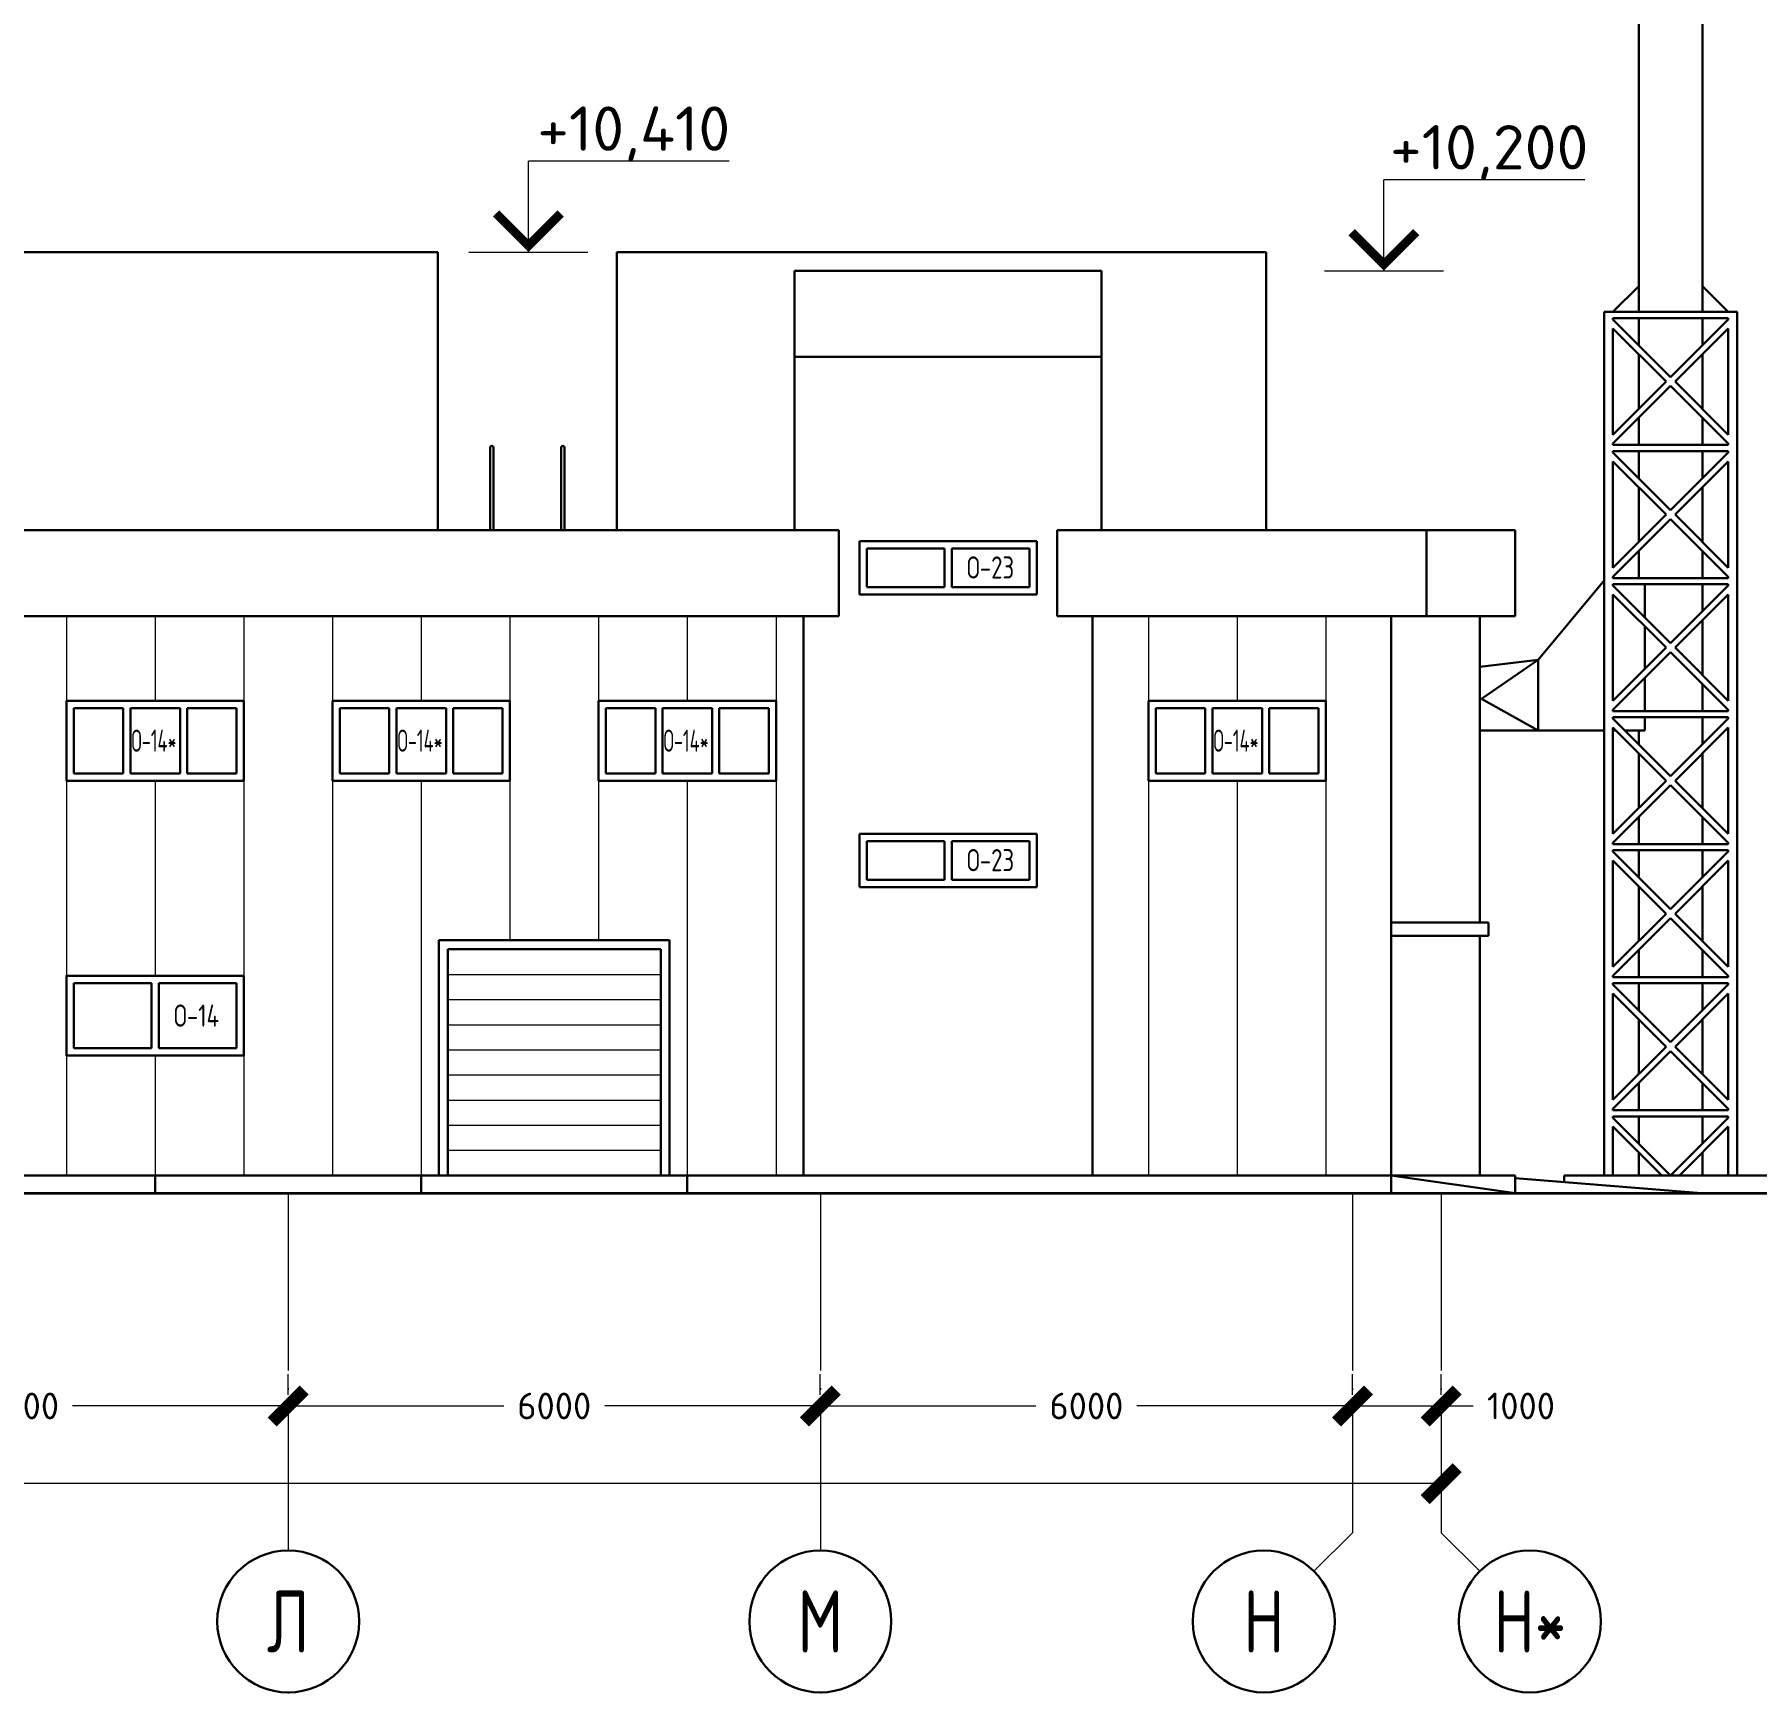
# Model space of a CAD drawing. Extents: x -965262 to 1142518, y -357520 to 71675.
# Drawn here: x -107264 to -97555, y -214836 to -205482 of the extents above; entities that cross this region are included whole.
import ezdxf

# ---------------------------------------------------------------- set-up
doc = ezdxf.new("R2010")
doc.units = 0
doc.header["$LTSCALE"] = 10
doc.linetypes.add('DOTE', pattern=[2.42, 2, -0.2, 0.02, -0.2])
doc.layers.get('0').update_dxf_attribs({"linetype": 'CONTINUOUS', "lineweight": 30})
doc.layers.get('Defpoints').update_dxf_attribs({"linetype": 'CONTINUOUS'})
doc.layers.add('DOTE', color=7, linetype='DOTE', lineweight=9)
doc.styles.add('GOST 2.304', font='isocpeur.ttf', dxfattribs={"width": 0.75, "height": 250})
doc.styles.get("Standard").update_dxf_attribs({"font": 'isocpeur.ttf', "height": 300})
doc.dimstyles.new('Standard_2', dxfattribs={"dimscale": 200, "dimtxt": 600, "dimasz": 1.8, "dimexe": 1.8, "dimexo": 0.625, "dimgap": 0.9, "dimtad": 0, "dimdec": 0, "dimzin": 0, "dimdsep": 46, "dimtxsty": 'Standard', "dimblk": 'ARCHTICK', "dimcen": 0.9, "dimclrd": 256, "dimclre": 256, "dimclrt": 256, "dimadec": 0, "dimazin": 0, "dimtfac": 1, "dimtdec": 0, "dimtofl": 0, "dimtmove": 0, "dimatfit": 3, "dimfxl": 1, "dimtolj": 1, "dimtzin": 0, "dimlwd": 15, "dimlwe": 15, "dimarcsym": 0})

# ---------------------------------------------------------------- blocks, each defined once
blk = doc.blocks.new('_ArchTick')
at = {"color": 0, "linetype": 'ByBlock', "lineweight": 0, "const_width": 0.4}
blk.add_lwpolyline([(-0.5, -0.5), (0.5, 0.5)], dxfattribs=at)
blk = doc.blocks.new('*D2604')
at = {"lineweight": 15, "transparency": 16777216}
for p, q in [((-138242, 27649), (-138242, 27884)), ((-132242, 27649), (-132242, 27884)), ((-138242, 27524), (-135812, 27524)), ((-132242, 27524), (-134672, 27524))]:
    blk.add_line(p, q, dxfattribs=at)
at = {"layer": 'Defpoints', "color": 0, "lineweight": 50, "transparency": 16777216}
for p in [(-138242, 27524, 1451), (-132242, 27524), (-132242, 27524)]:
    blk.add_point(p, dxfattribs=at)
at = {"lineweight": 15, "transparency": 16777216, "xscale": 360, "yscale": 360, "zscale": 360, "rotation": 180}
blk.add_blockref('_ArchTick', (-138242, 27524), dxfattribs=at)
at = {"lineweight": 15, "transparency": 16777216, "xscale": 360, "yscale": 360, "zscale": 360}
blk.add_blockref('_ArchTick', (-132242, 27524), dxfattribs=at)
at = {"lineweight": 15, "transparency": 16777216, "insert": (-135242, 27524), "char_height": 300, "attachment_point": 5}
blk.add_mtext('\\A1;6000', dxfattribs=at)
blk = doc.blocks.new('*D2605')
at = {"lineweight": 15, "transparency": 16777216}
for p, q in [((-132242, 27649), (-132242, 27884)), ((-126242, 27649), (-126242, 27884)), ((-132242, 27524), (-129812, 27524)), ((-126242, 27524), (-128672, 27524))]:
    blk.add_line(p, q, dxfattribs=at)
at = {"layer": 'Defpoints', "color": 0, "lineweight": 50, "transparency": 16777216}
for p in [(-132242, 27524, 1451), (-126242, 27524), (-126242, 27524)]:
    blk.add_point(p, dxfattribs=at)
at = {"lineweight": 15, "transparency": 16777216, "xscale": 360, "yscale": 360, "zscale": 360, "rotation": 180}
blk.add_blockref('_ArchTick', (-132242, 27524), dxfattribs=at)
at = {"lineweight": 15, "transparency": 16777216, "xscale": 360, "yscale": 360, "zscale": 360}
blk.add_blockref('_ArchTick', (-126242, 27524), dxfattribs=at)
at = {"lineweight": 15, "transparency": 16777216, "insert": (-129242, 27524), "char_height": 300, "attachment_point": 5}
blk.add_mtext('\\A1;6000', dxfattribs=at)
blk = doc.blocks.new('*D2606')
at = {"lineweight": 15, "transparency": 16777216}
for p, q in [((-126242, 27649), (-126242, 27884)), ((-120242, 27649), (-120242, 27884)), ((-126242, 27524), (-123812, 27524)), ((-120242, 27524), (-122672, 27524))]:
    blk.add_line(p, q, dxfattribs=at)
at = {"layer": 'Defpoints', "color": 0, "lineweight": 50, "transparency": 16777216}
for p in [(-126242, 27524, 1451), (-120242, 27524), (-120242, 27524)]:
    blk.add_point(p, dxfattribs=at)
at = {"lineweight": 15, "transparency": 16777216, "xscale": 360, "yscale": 360, "zscale": 360, "rotation": 180}
blk.add_blockref('_ArchTick', (-126242, 27524), dxfattribs=at)
at = {"lineweight": 15, "transparency": 16777216, "xscale": 360, "yscale": 360, "zscale": 360}
blk.add_blockref('_ArchTick', (-120242, 27524), dxfattribs=at)
at = {"lineweight": 15, "transparency": 16777216, "insert": (-123242, 27524), "char_height": 300, "attachment_point": 5}
blk.add_mtext('\\A1;6000', dxfattribs=at)
blk = doc.blocks.new('*D2607')
at = {"lineweight": 15, "transparency": 16777216}
for p, q in [((-120242, 27649), (-120242, 27884)), ((-119242, 27649), (-119242, 27884)), ((-120242, 27524), (-119242, 27524)), ((-119242, 27524), (-118882, 27524))]:
    blk.add_line(p, q, dxfattribs=at)
at = {"layer": 'Defpoints', "color": 0, "lineweight": 50, "transparency": 16777216}
for p in [(-120242, 27524, 1451), (-119242, 27524), (-119242, 27524)]:
    blk.add_point(p, dxfattribs=at)
at = {"lineweight": 15, "transparency": 16777216, "xscale": 360, "yscale": 360, "zscale": 360, "rotation": 180}
blk.add_blockref('_ArchTick', (-120242, 27524), dxfattribs=at)
at = {"lineweight": 15, "transparency": 16777216, "xscale": 360, "yscale": 360, "zscale": 360}
blk.add_blockref('_ArchTick', (-119242, 27524), dxfattribs=at)
at = {"lineweight": 15, "transparency": 16777216, "insert": (-118342, 27524), "char_height": 300, "attachment_point": 5}
blk.add_mtext('\\A1;1000', dxfattribs=at)
blk = doc.blocks.new('*D2608')
at = {"lineweight": 15, "transparency": 16777216}
for p, q in [((-156242, 27511), (-156242, 26289)), ((-156242, 26649), (-138417, 26649)), ((-119242, 26649), (-137067, 26649)), ((-119242, 26524), (-119242, 26289))]:
    blk.add_line(p, q, dxfattribs=at)
at = {"layer": 'Defpoints', "color": 0, "lineweight": 50, "transparency": 16777216}
for p in [(-156242, 27636), (-119242, 26649), (-119242, 26649)]:
    blk.add_point(p, dxfattribs=at)
at = {"lineweight": 15, "transparency": 16777216, "xscale": 360, "yscale": 360, "zscale": 360, "rotation": 180}
blk.add_blockref('_ArchTick', (-156242, 26649), dxfattribs=at)
at = {"lineweight": 15, "transparency": 16777216, "xscale": 360, "yscale": 360, "zscale": 360}
blk.add_blockref('_ArchTick', (-119242, 26649), dxfattribs=at)
at = {"lineweight": 15, "transparency": 16777216, "insert": (-137742, 26649), "char_height": 300, "attachment_point": 5}
blk.add_mtext('\\A1;37000', dxfattribs=at)
blk = doc.blocks.new('Фасад А-Н')
at = {"color": 0, "ltscale": 2}
for p, q in [((-117015.1, 51124.6, -3250.5), (-117015.1, 39859.7, -3250.5)), ((-116295.1, 51124.6, -3250.5), (-116295.1, 39859.7, -3250.5)), ((-117015.1, 39789.7, -3250.5), (-117015.1, 39484.7, -3250.5)), ((-116295.1, 39789.7, -3250.5), (-116295.1, 39484.7, -3250.5)), ((-117015.1, 39384.7, -3250.5), (-117015.1, 38764.7, -3250.5)), ((-116295.1, 39384.7, -3250.5), (-116295.1, 38764.7, -3250.5)), ((-117015.1, 38664.7, -3250.5), (-117015.1, 38359.7, -3250.5)), ((-116295.1, 38664.7, -3250.5), (-116295.1, 38359.7, -3250.5)), ((-117015.1, 38289.7, -3250.5), (-117015.1, 37984.7, -3250.5)), ((-116295.1, 38289.7, -3250.5), (-116295.1, 37984.7, -3250.5)), ((-117015.1, 37884.7, -3250.5), (-117015.1, 37264.7, -3250.5)), ((-116295.1, 37884.7, -3250.5), (-116295.1, 37264.7, -3250.5)), ((-117015.1, 37164.7, -3250.5), (-117015.1, 36859.7, -3250.5)), ((-116295.1, 37164.7, -3250.5), (-116295.1, 36859.7, -3250.5)), ((-116295.1, 36789.7, -3250.5), (-116295.1, 36484.6, -3250.5)), ((-116295.1, 36384.6, -3250.5), (-116295.1, 35764.6, -3250.5)), ((-116295.1, 35664.6, -3250.5), (-116295.1, 35359.6, -3250.5)), ((-116295.1, 35289.6, -3250.5), (-116295.1, 34984.6, -3250.5)), ((-117015.1, 35137.1, -3250.5), (-117015.1, 34984.6, -3250.5)), ((-117015.1, 34884.7, -3250.5), (-117015.1, 34264.6, -3250.5)), ((-116295.1, 34884.6, -3250.5), (-116295.1, 34264.6, -3250.5)), ((-117015.1, 34164.6, -3250.5), (-117015.1, 33859.6, -3250.5)), ((-116295.1, 34164.6, -3250.5), (-116295.1, 33859.6, -3250.5)), ((-117015.1, 33789.6, -3250.5), (-117015.1, 33484.7, -3250.5)), ((-116295.1, 33789.6, -3250.5), (-116295.1, 33484.6, -3250.5)), ((-117015.1, 33384.7, -3250.5), (-117015.1, 32764.6, -3250.5)), ((-116295.1, 33384.6, -3250.5), (-116295.1, 32764.6, -3250.5)), ((-117015.1, 32664.6, -3250.5), (-117015.1, 32359.7, -3250.5)), ((-116295.1, 32664.6, -3250.5), (-116295.1, 32359.6, -3250.5)), ((-117015.1, 32289.7, -3250.5), (-117015.1, 31984.6, -3250.5)), ((-116295.1, 32289.6, -3250.5), (-116295.1, 31984.6, -3250.5)), ((-117015.1, 31884.6, -3250.5), (-117015.1, 31264.6, -3250.5)), ((-116295.1, 31884.6, -3250.5), (-116295.1, 31264.6, -3250.5)), ((-117015.1, 31164.6, -3250.5), (-117015.1, 30859.7, -3250.5)), ((-116295.1, 31164.6, -3250.5), (-116295.1, 30859.6, -3250.5)), ((-117015.1, 30789.7, -3250.5), (-117015.1, 30484.6, -3250.5)), ((-116295.1, 30789.6, -3250.5), (-116295.1, 30484.6, -3250.5)), ((-117015.1, 30384.6, -3250.5), (-117015.1, 30124.6, -3250.5)), ((-116295.1, 30384.6, -3250.5), (-116295.1, 30124.6, -3250.5))]:
    blk.add_line(p, q, dxfattribs=at)
at = {"color": 1, "lineweight": 15}
for p, q in [((-129532.9, 40534.6, -3250.5), (-129532.9, 41560.8, -3250.5)), ((-119887.4, 40324.6, -2887.7), (-119887.4, 41350.8, -2887.7)), ((-130203.9, 40534.6, -3976.2), (-128861.9, 40534.6, -2524.9)), ((-120558.4, 40324.6, -3613.4), (-119216.4, 40324.6, -2162.1))]:
    blk.add_line(p, q, dxfattribs=at)
at = {"color": 1, "lineweight": 15, "ltscale": 0.3}
for p, q in [((-127268.1, 41560.8, -3250.5), (-129532.9, 41560.8, -3250.5)), ((-117622.6, 41350.8, -2887.7), (-119887.4, 41350.8, -2887.7))]:
    blk.add_line(p, q, dxfattribs=at)
for p, q in [((-137877.5, 40534.6, -3250.5), (-130555.8, 40534.6, -3250.5)), ((-128535.7, 40534.6, -3250.5), (-121215.1, 40534.6, -3250.5)), ((-143806.6, 37399.6, -3250.5), (-126031.6, 37399.6, -3250.5)), ((-123571.6, 37399.6, -3250.5), (-118406.7, 37399.6, -3250.5)), ((-119406.7, 37399.6, -3250.5), (-119406.7, 36429.6, -3250.5)), ((-118406.7, 37399.6, -3250.5), (-118406.7, 36429.6, -3250.5)), ((-125801.6, 37274.6, -3250.5), (-125801.6, 36674.6, -3250.5)), ((-125801.6, 37274.6, -3250.5), (-123801.6, 37274.6, -3250.5)), ((-125719.1, 37192.1, -3250.5), (-124843.1, 37192.1, -3250.5)), ((-125719.1, 36757.1, -3250.5), (-125719.1, 37192.1, -3250.5)), ((-124843.1, 36757.1, -3250.5), (-124843.1, 37192.1, -3250.5)), ((-124760.1, 37192.1, -3250.5), (-123884.1, 37192.1, -3250.5)), ((-124760.1, 36757.1, -3250.5), (-124760.1, 37192.1, -3250.5)), ((-124760.1, 36757.1, -3250.5), (-124760.1, 37192.1, -3250.5)), ((-123884.1, 36757.1, -3250.5), (-123884.1, 37192.1, -3250.5)), ((-123801.6, 37274.6, -3250.5), (-123801.6, 36674.6, -3250.5)), ((-123801.6, 37274.6, -3250.5), (-123801.6, 36674.6, -3250.5)), ((-123801.6, 37274.6, -3250.5), (-123801.6, 36674.6, -3250.5)), ((-123801.6, 37274.6, -3250.5), (-123801.6, 36674.6, -3250.5)), ((-125719.1, 36757.1, -3250.5), (-124843.1, 36757.1, -3250.5)), ((-124760.1, 36757.1, -3250.5), (-123884.1, 36757.1, -3250.5)), ((-125801.6, 36674.6, -3250.5), (-123801.6, 36674.6, -3250.5)), ((-143806.6, 36429.6, -3250.5), (-126031.6, 36429.6, -3250.5)), ((-123571.6, 36429.6, -3250.5), (-118406.7, 36429.6, -3250.5)), ((-119806.7, 36429.6, -3250.5), (-119806.7, 29924.6, -3250.5)), ((-118806.7, 36429.6, -3250.5), (-118806.7, 32974.6, -3250.5)), ((-134101.6, 35392.1, -3250.5), (-134659.1, 35392.1, -3250.5)), ((-134659.1, 34657.1, -3250.5), (-134659.1, 35392.1, -3250.5)), ((-134101.6, 35392.1, -3250.5), (-134101.6, 34657.1, -3250.5)), ((-134101.6, 35392.1, -3250.5), (-134101.6, 34657.1, -3250.5)), ((-134101.6, 35392.1, -3250.5), (-134101.6, 34657.1, -3250.5)), ((-134101.6, 35392.1, -3250.5), (-134101.6, 34657.1, -3250.5)), ((-134101.6, 35392.1, -3250.5), (-134101.6, 34657.1, -3250.5)), ((-133461.6, 35392.1, -3250.5), (-134021.6, 35392.1, -3250.5)), ((-134021.6, 35392.1, -3250.5), (-134021.6, 34657.1, -3250.5)), ((-134021.6, 35392.1, -3250.5), (-134021.6, 34657.1, -3250.5)), ((-134021.6, 35392.1, -3250.5), (-134021.6, 34657.1, -3250.5)), ((-134021.6, 35392.1, -3250.5), (-134021.6, 34657.1, -3250.5)), ((-134021.6, 35392.1, -3250.5), (-134021.6, 34657.1, -3250.5)), ((-133461.6, 35392.1, -3250.5), (-133461.6, 34657.1, -3250.5)), ((-133461.6, 35392.1, -3250.5), (-133461.6, 34657.1, -3250.5)), ((-133461.6, 35392.1, -3250.5), (-133461.6, 34657.1, -3250.5)), ((-133461.6, 35392.1, -3250.5), (-133461.6, 34657.1, -3250.5)), ((-133461.6, 35392.1, -3250.5), (-133461.6, 34657.1, -3250.5)), ((-132824.1, 35392.1, -3250.5), (-133381.6, 35392.1, -3250.5)), ((-133381.6, 35392.1, -3250.5), (-133381.6, 34657.1, -3250.5)), ((-133381.6, 35392.1, -3250.5), (-133381.6, 34657.1, -3250.5)), ((-133381.6, 35392.1, -3250.5), (-133381.6, 34657.1, -3250.5)), ((-133381.6, 35392.1, -3250.5), (-133381.6, 34657.1, -3250.5)), ((-133381.6, 35392.1, -3250.5), (-133381.6, 34657.1, -3250.5)), ((-132824.1, 34657.1, -3250.5), (-132824.1, 35392.1, -3250.5)), ((-131101.6, 35392.1, -3250.5), (-131659.1, 35392.1, -3250.5)), ((-131659.1, 34657.1, -3250.5), (-131659.1, 35392.1, -3250.5)), ((-131101.6, 35392.1, -3250.5), (-131101.6, 34657.1, -3250.5)), ((-131101.6, 35392.1, -3250.5), (-131101.6, 34657.1, -3250.5)), ((-131101.6, 35392.1, -3250.5), (-131101.6, 34657.1, -3250.5)), ((-131101.6, 35392.1, -3250.5), (-131101.6, 34657.1, -3250.5)), ((-131101.6, 35392.1, -3250.5), (-131101.6, 34657.1, -3250.5)), ((-130461.6, 35392.1, -3250.5), (-131021.6, 35392.1, -3250.5)), ((-131021.6, 35392.1, -3250.5), (-131021.6, 34657.1, -3250.5)), ((-131021.6, 35392.1, -3250.5), (-131021.6, 34657.1, -3250.5)), ((-131021.6, 35392.1, -3250.5), (-131021.6, 34657.1, -3250.5)), ((-131021.6, 35392.1, -3250.5), (-131021.6, 34657.1, -3250.5)), ((-131021.6, 35392.1, -3250.5), (-131021.6, 34657.1, -3250.5)), ((-130461.6, 35392.1, -3250.5), (-130461.6, 34657.1, -3250.5)), ((-130461.6, 35392.1, -3250.5), (-130461.6, 34657.1, -3250.5)), ((-130461.6, 35392.1, -3250.5), (-130461.6, 34657.1, -3250.5)), ((-130461.6, 35392.1, -3250.5), (-130461.6, 34657.1, -3250.5)), ((-130461.6, 35392.1, -3250.5), (-130461.6, 34657.1, -3250.5)), ((-129824.1, 35392.1, -3250.5), (-130381.6, 35392.1, -3250.5)), ((-130381.6, 35392.1, -3250.5), (-130381.6, 34657.1, -3250.5)), ((-130381.6, 35392.1, -3250.5), (-130381.6, 34657.1, -3250.5)), ((-130381.6, 35392.1, -3250.5), (-130381.6, 34657.1, -3250.5)), ((-130381.6, 35392.1, -3250.5), (-130381.6, 34657.1, -3250.5)), ((-130381.6, 35392.1, -3250.5), (-130381.6, 34657.1, -3250.5)), ((-129824.1, 34657.1, -3250.5), (-129824.1, 35392.1, -3250.5)), ((-128101.6, 35392.1, -3250.5), (-128659.1, 35392.1, -3250.5)), ((-128659.1, 34657.1, -3250.5), (-128659.1, 35392.1, -3250.5)), ((-128101.6, 35392.1, -3250.5), (-128101.6, 34657.1, -3250.5)), ((-128101.6, 35392.1, -3250.5), (-128101.6, 34657.1, -3250.5)), ((-128101.6, 35392.1, -3250.5), (-128101.6, 34657.1, -3250.5)), ((-128101.6, 35392.1, -3250.5), (-128101.6, 34657.1, -3250.5)), ((-128101.6, 35392.1, -3250.5), (-128101.6, 34657.1, -3250.5)), ((-127461.6, 35392.1, -3250.5), (-128021.6, 35392.1, -3250.5)), ((-128021.6, 35392.1, -3250.5), (-128021.6, 34657.1, -3250.5)), ((-128021.6, 35392.1, -3250.5), (-128021.6, 34657.1, -3250.5)), ((-128021.6, 35392.1, -3250.5), (-128021.6, 34657.1, -3250.5)), ((-128021.6, 35392.1, -3250.5), (-128021.6, 34657.1, -3250.5)), ((-128021.6, 35392.1, -3250.5), (-128021.6, 34657.1, -3250.5)), ((-127461.6, 35392.1, -3250.5), (-127461.6, 34657.1, -3250.5)), ((-127461.6, 35392.1, -3250.5), (-127461.6, 34657.1, -3250.5)), ((-127461.6, 35392.1, -3250.5), (-127461.6, 34657.1, -3250.5)), ((-127461.6, 35392.1, -3250.5), (-127461.6, 34657.1, -3250.5)), ((-127461.6, 35392.1, -3250.5), (-127461.6, 34657.1, -3250.5)), ((-126824.1, 35392.1, -3250.5), (-127381.6, 35392.1, -3250.5)), ((-127381.6, 35392.1, -3250.5), (-127381.6, 34657.1, -3250.5)), ((-127381.6, 35392.1, -3250.5), (-127381.6, 34657.1, -3250.5)), ((-127381.6, 35392.1, -3250.5), (-127381.6, 34657.1, -3250.5)), ((-127381.6, 35392.1, -3250.5), (-127381.6, 34657.1, -3250.5)), ((-127381.6, 35392.1, -3250.5), (-127381.6, 34657.1, -3250.5)), ((-126824.1, 34657.1, -3250.5), (-126824.1, 35392.1, -3250.5)), ((-121901.6, 35392.1, -3250.5), (-122459.1, 35392.1, -3250.5)), ((-122459.1, 34657.1, -3250.5), (-122459.1, 35392.1, -3250.5)), ((-121901.6, 35392.1, -3250.5), (-121901.6, 34657.1, -3250.5)), ((-121901.6, 35392.1, -3250.5), (-121901.6, 34657.1, -3250.5)), ((-121901.6, 35392.1, -3250.5), (-121901.6, 34657.1, -3250.5)), ((-121901.6, 35392.1, -3250.5), (-121901.6, 34657.1, -3250.5)), ((-121901.6, 35392.1, -3250.5), (-121901.6, 34657.1, -3250.5)), ((-121261.6, 35392.1, -3250.5), (-121821.6, 35392.1, -3250.5)), ((-121821.6, 35392.1, -3250.5), (-121821.6, 34657.1, -3250.5)), ((-121821.6, 35392.1, -3250.5), (-121821.6, 34657.1, -3250.5)), ((-121821.6, 35392.1, -3250.5), (-121821.6, 34657.1, -3250.5)), ((-121821.6, 35392.1, -3250.5), (-121821.6, 34657.1, -3250.5)), ((-121821.6, 35392.1, -3250.5), (-121821.6, 34657.1, -3250.5)), ((-121261.6, 35392.1, -3250.5), (-121261.6, 34657.1, -3250.5)), ((-121261.6, 35392.1, -3250.5), (-121261.6, 34657.1, -3250.5)), ((-121261.6, 35392.1, -3250.5), (-121261.6, 34657.1, -3250.5)), ((-121261.6, 35392.1, -3250.5), (-121261.6, 34657.1, -3250.5)), ((-121261.6, 35392.1, -3250.5), (-121261.6, 34657.1, -3250.5)), ((-120624.1, 35392.1, -3250.5), (-121181.6, 35392.1, -3250.5)), ((-121181.6, 35392.1, -3250.5), (-121181.6, 34657.1, -3250.5)), ((-121181.6, 35392.1, -3250.5), (-121181.6, 34657.1, -3250.5)), ((-121181.6, 35392.1, -3250.5), (-121181.6, 34657.1, -3250.5)), ((-121181.6, 35392.1, -3250.5), (-121181.6, 34657.1, -3250.5)), ((-121181.6, 35392.1, -3250.5), (-121181.6, 34657.1, -3250.5)), ((-120624.1, 34657.1, -3250.5), (-120624.1, 35392.1, -3250.5)), ((-134101.6, 34657.1, -3250.5), (-134659.1, 34657.1, -3250.5)), ((-133461.6, 34657.1, -3250.5), (-134021.6, 34657.1, -3250.5)), ((-132824.1, 34657.1, -3250.5), (-133381.6, 34657.1, -3250.5)), ((-131101.6, 34657.1, -3250.5), (-131659.1, 34657.1, -3250.5)), ((-130461.6, 34657.1, -3250.5), (-131021.6, 34657.1, -3250.5)), ((-129824.1, 34657.1, -3250.5), (-130381.6, 34657.1, -3250.5)), ((-128101.6, 34657.1, -3250.5), (-128659.1, 34657.1, -3250.5)), ((-127461.6, 34657.1, -3250.5), (-128021.6, 34657.1, -3250.5)), ((-126824.1, 34657.1, -3250.5), (-127381.6, 34657.1, -3250.5)), ((-121901.6, 34657.1, -3250.5), (-122459.1, 34657.1, -3250.5)), ((-121261.6, 34657.1, -3250.5), (-121821.6, 34657.1, -3250.5)), ((-120624.1, 34657.1, -3250.5), (-121181.6, 34657.1, -3250.5)), ((-125801.6, 33974.6, -3250.5), (-125801.6, 33374.6, -3250.5)), ((-125801.6, 33974.6, -3250.5), (-123801.6, 33974.6, -3250.5)), ((-125719.1, 33892.1, -3250.5), (-124843.1, 33892.1, -3250.5)), ((-125719.1, 33457.1, -3250.5), (-125719.1, 33892.1, -3250.5)), ((-124843.1, 33457.1, -3250.5), (-124843.1, 33892.1, -3250.5)), ((-124760.1, 33892.1, -3250.5), (-123884.1, 33892.1, -3250.5)), ((-124760.1, 33457.1, -3250.5), (-124760.1, 33892.1, -3250.5)), ((-124760.1, 33457.1, -3250.5), (-124760.1, 33892.1, -3250.5)), ((-123884.1, 33457.1, -3250.5), (-123884.1, 33892.1, -3250.5)), ((-123801.6, 33974.6, -3250.5), (-123801.6, 33374.6, -3250.5)), ((-123801.6, 33974.6, -3250.5), (-123801.6, 33374.6, -3250.5)), ((-123801.6, 33974.6, -3250.5), (-123801.6, 33374.6, -3250.5)), ((-123801.6, 33974.6, -3250.5), (-123801.6, 33374.6, -3250.5)), ((-125719.1, 33457.1, -3250.5), (-124843.1, 33457.1, -3250.5)), ((-124760.1, 33457.1, -3250.5), (-123884.1, 33457.1, -3250.5)), ((-125801.6, 33374.6, -3250.5), (-123801.6, 33374.6, -3250.5)), ((-118706.7, 32974.6, -3250.5), (-119806.7, 32974.6, -3250.5)), ((-119806.7, 32824.6, -3250.5), (-118706.7, 32824.6, -3250.5)), ((-118806.7, 32824.6, -3250.5), (-118806.7, 30124.6, -3250.5)), ((-118706.7, 32824.6, -3250.5), (-118706.7, 32974.6, -3250.5)), ((-133783.1, 32292.1, -3250.5), (-134659.1, 32292.1, -3250.5)), ((-134659.1, 31557.1, -3250.5), (-134659.1, 32292.1, -3250.5)), ((-133783.1, 31557.1, -3250.5), (-133783.1, 32292.1, -3250.5)), ((-133783.1, 31557.1, -3250.5), (-133783.1, 32292.1, -3250.5)), ((-132824.1, 32292.1, -3250.5), (-133700.1, 32292.1, -3250.5)), ((-133700.1, 31557.1, -3250.5), (-133700.1, 32292.1, -3250.5)), ((-132824.1, 31557.1, -3250.5), (-132824.1, 32292.1, -3250.5)), ((-133783.1, 31557.1, -3250.5), (-134659.1, 31557.1, -3250.5)), ((-132824.1, 31557.1, -3250.5), (-133700.1, 31557.1, -3250.5)), ((-155591.6, 30124.6, -3250.5), (-118406.4, 30124.6, -3250.5)), ((-118406.4, 30124.6, -3250.5), (-118406.4, 29924.6, -3250.5))]:
    blk.add_line(p, q)
at = {"ltscale": 100}
for p, q in [((-130555.8, 40534.6, -3250.5), (-130555.8, 37399.6, -3250.5)), ((-128535.7, 40534.6, -3250.5), (-128535.7, 37399.6, -3250.5)), ((-121215.1, 40534.6, -3250.5), (-121215.1, 37399.6, -3250.5)), ((-129965.8, 38329.6, -3250.5), (-129965.8, 37399.6, -3250.5)), ((-129925.8, 38329.6, -3250.5), (-129925.8, 37399.6, -3250.5)), ((-129165.8, 38329.6, -3250.5), (-129165.8, 37399.6, -3250.5)), ((-129125.8, 38329.6, -3250.5), (-129125.8, 37399.6, -3250.5)), ((-133741.6, 30124.6, -3250.5), (-133741.6, 29924.6, -3250.5)), ((-130741.6, 30124.6, -3250.5), (-130741.6, 29924.6, -3250.5)), ((-127741.6, 30124.6, -3250.5), (-127741.6, 29924.6, -3250.5)), ((-118406.4, 29924.6, -3250.5), (-119806.7, 30124.6, -3250.5)), ((-117854.9, 30124.6, -3250.5), (-117854.9, 30048.5, -3250.5)), ((-115454.9, 30124.6, -3250.5), (-117854.9, 30124.6, -3250.5)), ((-116306.6, 29924.6, -3250.5), (-118406.4, 30092.6, -3250.5))]:
    blk.add_line(p, q, dxfattribs=at)
at = {"ltscale": 200}
for p, q in [((-126531.6, 40324.6, -3250.5), (-123071.6, 40324.6, -3250.5)), ((-126531.6, 40324.6, -3250.5), (-126531.6, 37399.6, -3250.5)), ((-123071.6, 40324.6, -3250.5), (-123071.6, 37399.6, -3250.5)), ((-126531.6, 39354.6, -3250.5), (-123071.6, 39354.6, -3250.5)), ((-126031.6, 37399.6, -3250.5), (-126031.6, 36429.6, -3250.5)), ((-123571.6, 37399.6, -3250.5), (-123571.6, 36429.6, -3250.5)), ((-126431.6, 36429.6, -3250.5), (-126431.6, 30124.6, -3250.5)), ((-123171.6, 36429.6, -3250.5), (-123171.6, 30124.6, -3250.5))]:
    blk.add_line(p, q, dxfattribs=at)
at = {"color": 7}
for p, q in [((-117305.1, 39859.7, -3250.5), (-117015.1, 40149.7, -3250.5)), ((-116005.1, 39859.7, -3250.5), (-116295.1, 40149.7, -3250.5)), ((-130541.6, 30124.6, -3250.5), (-130541.6, 32774.6, -3250.5)), ((-130541.6, 32774.6, -3250.5), (-127941.6, 32774.6, -3250.5)), ((-130441.6, 30124.6, -3250.5), (-130441.6, 32674.6, -3250.5)), ((-130441.6, 32674.6, -3250.5), (-128041.6, 32674.6, -3250.5)), ((-128041.6, 32674.6, -3250.5), (-128041.6, 30124.6, -3250.5)), ((-127941.6, 32774.6, -3250.5), (-127941.6, 30124.6, -3250.5))]:
    blk.add_line(p, q, dxfattribs=at)
at = {"color": 7, "ltscale": 100}
for p, q in [((-117405.1, 39859.7, -3250.5), (-117405.1, 30124.6, -3250.5)), ((-115905.1, 39859.7, -3250.5), (-115905.1, 30124.6, -3250.5)), ((-117305.1, 39789.7, -3250.5), (-117305.1, 39774.7, -3250.5)), ((-117305.1, 39774.7, -3250.5), (-116655.1, 39124.7, -3250.5)), ((-117305.1, 39674.7, -3250.5), (-117305.1, 38474.7, -3250.5)), ((-117305.1, 39674.7, -3250.5), (-116705.1, 39074.7, -3250.5)), ((-116005.1, 39774.7, -3250.5), (-116655.1, 39124.7, -3250.5)), ((-116005.1, 39674.7, -3250.5), (-116605.1, 39074.7, -3250.5)), ((-116005.1, 39789.7, -3250.5), (-116005.1, 39774.7, -3250.5)), ((-116005.1, 39674.7, -3250.5), (-116005.1, 38474.7, -3250.5)), ((-116705.1, 39074.7, -3250.5), (-117305.1, 38474.7, -3250.5)), ((-116605.1, 39074.7, -3250.5), (-116005.1, 38474.7, -3250.5)), ((-116655.1, 39024.7, -3250.5), (-117305.1, 38374.7, -3250.5)), ((-116655.1, 39024.7, -3250.5), (-116005.1, 38374.7, -3250.5)), ((-117305.1, 38374.7, -3250.5), (-117305.1, 38359.7, -3250.5)), ((-117305.1, 38289.7, -3250.5), (-117305.1, 38274.7, -3250.5)), ((-117305.1, 38274.7, -3250.5), (-116655.1, 37624.7, -3250.5)), ((-116005.1, 38274.7, -3250.5), (-116655.1, 37624.7, -3250.5)), ((-116005.1, 38374.7, -3250.5), (-116005.1, 38359.7, -3250.5)), ((-116005.1, 38289.7, -3250.5), (-116005.1, 38274.7, -3250.5)), ((-117305.1, 38174.7, -3250.5), (-117305.1, 36974.7, -3250.5)), ((-117305.1, 38174.7, -3250.5), (-116705.1, 37574.7, -3250.5)), ((-116005.1, 38174.7, -3250.5), (-116605.1, 37574.7, -3250.5)), ((-116005.1, 38174.7, -3250.5), (-116005.1, 36974.7, -3250.5)), ((-116705.1, 37574.7, -3250.5), (-117305.1, 36974.7, -3250.5)), ((-116655.1, 37524.7, -3250.5), (-117305.1, 36874.7, -3250.5)), ((-116655.1, 37524.7, -3250.5), (-116005.1, 36874.7, -3250.5)), ((-116605.1, 37574.7, -3250.5), (-116005.1, 36974.7, -3250.5)), ((-117305.1, 36874.7, -3250.5), (-117305.1, 36859.7, -3250.5)), ((-117305.1, 36789.7, -3250.5), (-117305.1, 36774.6, -3250.5)), ((-117305.1, 36774.6, -3250.5), (-116655.1, 36124.6, -3250.5)), ((-116005.1, 36774.6, -3250.5), (-116655.1, 36124.6, -3250.5)), ((-116005.1, 36874.7, -3250.5), (-116005.1, 36859.7, -3250.5)), ((-116005.1, 36789.7, -3250.5), (-116005.1, 36774.6, -3250.5)), ((-117305.1, 36674.7, -3250.5), (-117305.1, 35474.6, -3250.5)), ((-117305.1, 36674.7, -3250.5), (-116705.1, 36074.6, -3250.5)), ((-116005.1, 36674.6, -3250.5), (-116605.1, 36074.6, -3250.5)), ((-116005.1, 36674.6, -3250.5), (-116005.1, 35474.6, -3250.5)), ((-116705.1, 36074.6, -3250.5), (-117305.1, 35474.6, -3250.5)), ((-116655.1, 36024.6, -3250.5), (-117305.1, 35374.6, -3250.5)), ((-116655.1, 36024.6, -3250.5), (-116005.1, 35374.6, -3250.5)), ((-116605.1, 36074.6, -3250.5), (-116005.1, 35474.6, -3250.5)), ((-117305.1, 35374.6, -3250.5), (-117305.1, 35359.6, -3250.5)), ((-116005.1, 35374.6, -3250.5), (-116005.1, 35359.6, -3250.5)), ((-117305.1, 35289.6, -3250.5), (-117305.1, 35274.6, -3250.5)), ((-117305.1, 35274.6, -3250.5), (-116655.1, 34624.6, -3250.5)), ((-117305.1, 35174.7, -3250.5), (-117305.1, 33974.6, -3250.5)), ((-117305.1, 35174.7, -3250.5), (-116705.1, 34574.6, -3250.5)), ((-116005.1, 35274.6, -3250.5), (-116655.1, 34624.6, -3250.5)), ((-116005.1, 35174.6, -3250.5), (-116605.1, 34574.6, -3250.5)), ((-116005.1, 35289.6, -3250.5), (-116005.1, 35274.6, -3250.5)), ((-116005.1, 35174.6, -3250.5), (-116005.1, 33974.6, -3250.5)), ((-116705.1, 34574.6, -3250.5), (-117305.1, 33974.6, -3250.5)), ((-116605.1, 34574.6, -3250.5), (-116005.1, 33974.6, -3250.5)), ((-116655.1, 34524.6, -3250.5), (-117305.1, 33874.6, -3250.5)), ((-116655.1, 34524.6, -3250.5), (-116005.1, 33874.6, -3250.5)), ((-117305.1, 33874.6, -3250.5), (-117305.1, 33859.6, -3250.5)), ((-117305.1, 33789.6, -3250.5), (-117305.1, 33774.7, -3250.5)), ((-116005.1, 33874.6, -3250.5), (-116005.1, 33859.6, -3250.5)), ((-116005.1, 33789.6, -3250.5), (-116005.1, 33774.6, -3250.5)), ((-117305.1, 33774.7, -3250.5), (-116655.1, 33124.6, -3250.5)), ((-117305.1, 33674.7, -3250.5), (-117305.1, 32474.6, -3250.5)), ((-117305.1, 33674.7, -3250.5), (-116705.1, 33074.6, -3250.5)), ((-116005.1, 33774.6, -3250.5), (-116655.1, 33124.6, -3250.5)), ((-116005.1, 33674.6, -3250.5), (-116605.1, 33074.6, -3250.5)), ((-116005.1, 33674.6, -3250.5), (-116005.1, 32474.6, -3250.5)), ((-116705.1, 33074.6, -3250.5), (-117305.1, 32474.6, -3250.5)), ((-116655.1, 33024.6, -3250.5), (-117305.1, 32374.6, -3250.5)), ((-116655.1, 33024.6, -3250.5), (-116005.1, 32374.6, -3250.5)), ((-116605.1, 33074.6, -3250.5), (-116005.1, 32474.6, -3250.5)), ((-117305.1, 32374.6, -3250.5), (-117305.1, 32359.7, -3250.5)), ((-117305.1, 32289.7, -3250.5), (-117305.1, 32274.6, -3250.5)), ((-117305.1, 32274.6, -3250.5), (-116655.1, 31624.6, -3250.5)), ((-116005.1, 32274.6, -3250.5), (-116655.1, 31624.6, -3250.5)), ((-116005.1, 32374.6, -3250.5), (-116005.1, 32359.6, -3250.5)), ((-116005.1, 32289.6, -3250.5), (-116005.1, 32274.6, -3250.5)), ((-117305.1, 32174.6, -3250.5), (-117305.1, 30974.6, -3250.5)), ((-117305.1, 32174.6, -3250.5), (-116705.1, 31574.6, -3250.5)), ((-116005.1, 32174.6, -3250.5), (-116605.1, 31574.6, -3250.5)), ((-116005.1, 32174.6, -3250.5), (-116005.1, 30974.6, -3250.5)), ((-116705.1, 31574.6, -3250.5), (-117305.1, 30974.6, -3250.5)), ((-116655.1, 31524.6, -3250.5), (-117305.1, 30874.6, -3250.5)), ((-116655.1, 31524.6, -3250.5), (-116005.1, 30874.6, -3250.5)), ((-116605.1, 31574.6, -3250.5), (-116005.1, 30974.6, -3250.5)), ((-117305.1, 30874.6, -3250.5), (-117305.1, 30859.7, -3250.5)), ((-116005.1, 30874.6, -3250.5), (-116005.1, 30859.6, -3250.5)), ((-117305.1, 30789.7, -3250.5), (-117305.1, 30774.6, -3250.5)), ((-117305.1, 30774.6, -3250.5), (-116655.1, 30124.6, -3250.5)), ((-116005.1, 30774.6, -3250.5), (-116655.1, 30124.6, -3250.5)), ((-116005.1, 30789.6, -3250.5), (-116005.1, 30774.6, -3250.5)), ((-117305.1, 30674.6, -3250.5), (-117305.1, 30124.6, -3250.5)), ((-117305.1, 30674.6, -3250.5), (-116755.1, 30124.6, -3250.5)), ((-116005.1, 30674.6, -3250.5), (-116555.1, 30124.6, -3250.5)), ((-116005.1, 30674.6, -3250.5), (-116005.1, 30124.6, -3250.5))]:
    blk.add_line(p, q, dxfattribs=at)
at = {"color": 7, "ltscale": 0.3}
for p, q in [((-117405.1, 39859.7, -3250.5), (-115905.1, 39859.7, -3250.5)), ((-117305.1, 39789.7, -3250.5), (-116005.1, 39789.7, -3250.5)), ((-117305.1, 38359.7, -3250.5), (-116005.1, 38359.7, -3250.5)), ((-117305.1, 38289.7, -3250.5), (-116005.1, 38289.7, -3250.5)), ((-117305.1, 36859.7, -3250.5), (-116005.1, 36859.7, -3250.5)), ((-117305.1, 36789.7, -3250.5), (-116005.1, 36789.7, -3250.5)), ((-117305.1, 35359.6, -3250.5), (-116005.1, 35359.6, -3250.5)), ((-117305.1, 35289.6, -3250.5), (-116005.1, 35289.6, -3250.5)), ((-117305.1, 33859.6, -3250.5), (-116005.1, 33859.6, -3250.5)), ((-117305.1, 33789.6, -3250.5), (-116005.1, 33789.6, -3250.5)), ((-117305.1, 32359.7, -3250.5), (-116005.1, 32359.6, -3250.5)), ((-117305.1, 32289.7, -3250.5), (-116005.1, 32289.6, -3250.5)), ((-117305.1, 30859.7, -3250.5), (-116005.1, 30859.6, -3250.5)), ((-117305.1, 30789.7, -3250.5), (-116005.1, 30789.6, -3250.5))]:
    blk.add_line(p, q, dxfattribs=at)
at = {"ltscale": 0.3}
for p, q in [((-125801.6, 37274.6, -3250.5), (-125801.6, 36674.6, -3250.5)), ((-125801.6, 33974.6, -3250.5), (-125801.6, 33374.6, -3250.5))]:
    blk.add_line(p, q, dxfattribs=at)
at = {"ltscale": 10}
for p, q in [((-118146.7, 35938.7, -3250.5), (-117405.1, 36830.7, -3250.5)), ((-116946.6, 36416.1, -3250.5), (-116946.6, 36789.7, -3250.5)), ((-116946.6, 35833.2, -3250.5), (-116946.6, 36316.1, -3250.5)), ((-118146.7, 35938.7, -3250.5), (-118806.7, 35858.8, -3250.5)), ((-118146.7, 35938.7, -3250.5), (-118786.3, 35498.8, -3250.5)), ((-118146.6, 35138.8, -3250.5), (-118146.7, 35938.7, -3250.5)), ((-118806.7, 35858.8, -3250.5), (-118806.7, 35138.8, -3250.5)), ((-116946.6, 35359.6, -3250.5), (-116946.6, 35733.2, -3250.5)), ((-118786.3, 35498.8, -3250.5), (-118146.6, 35138.8, -3250.5)), ((-116946.6, 35138.8, -3250.5), (-116946.6, 35289.6, -3250.5)), ((-118806.7, 35138.8, -3250.5), (-117405.1, 35138.8, -3250.5)), ((-117305.1, 35138.8, -3250.5), (-117269.2, 35138.8, -3250.5)), ((-117305.1, 35138.8, -3250.5), (-117269.2, 35138.8, -3250.5)), ((-117169.2, 35138.8, -3250.5), (-116946.6, 35138.8, -3250.5)), ((-117169.2, 35138.8, -3250.5), (-116946.6, 35138.8, -3250.5))]:
    blk.add_line(p, q, dxfattribs=at)
at = {"lineweight": 15}
for p, q in [((-134741.6, 36429.6, -3250.5), (-134741.6, 30124.6, -3250.5)), ((-133741.6, 36429.6, -3250.5), (-133741.6, 35474.6, -3250.5)), ((-132741.6, 36429.6, -3250.5), (-132741.6, 30124.6, -3250.5)), ((-131741.6, 36429.6, -3250.5), (-131741.6, 30124.6, -3250.5)), ((-130741.6, 36429.6, -3250.5), (-130741.6, 35474.6, -3250.5)), ((-129741.6, 36429.6, -3250.5), (-129741.6, 32774.6, -3250.5)), ((-128741.6, 36429.6, -3250.5), (-128741.6, 32774.6, -3250.5)), ((-127741.6, 36429.6, -3250.5), (-127741.6, 35474.6, -3250.5)), ((-126741.6, 36429.6, -3250.5), (-126741.6, 30124.6, -3250.5)), ((-122541.7, 36429.6, -3250.5), (-122541.7, 30124.6, -3250.5)), ((-121541.7, 36429.6, -3250.5), (-121541.7, 35474.6, -3250.5)), ((-120541.7, 36429.6, -3250.5), (-120541.7, 30124.6, -3250.5)), ((-133741.6, 34574.6, -3250.5), (-133741.6, 32374.6, -3250.5)), ((-130741.6, 34574.6, -3250.5), (-130741.6, 30124.6, -3250.5)), ((-127741.6, 34574.6, -3250.5), (-127741.6, 30124.6, -3250.5)), ((-121541.7, 34574.6, -3250.5), (-121541.7, 30124.6, -3250.5)), ((-130441.6, 32388.6, -3250.5), (-128041.6, 32388.6, -3250.5)), ((-130441.6, 32105.6, -3250.5), (-128041.6, 32105.6, -3250.5)), ((-130441.6, 31822.6, -3250.5), (-128041.6, 31822.6, -3250.5)), ((-133741.6, 31474.6, -3250.5), (-133741.6, 30124.6, -3250.5)), ((-130441.6, 31539.6, -3250.5), (-128041.6, 31539.6, -3250.5)), ((-130441.6, 31256.6, -3250.5), (-128041.6, 31256.6, -3250.5)), ((-130441.6, 30973.6, -3250.5), (-128041.6, 30973.6, -3250.5)), ((-130441.6, 30690.6, -3250.5), (-128041.6, 30690.6, -3250.5)), ((-130441.6, 30407.6, -3250.5), (-128041.6, 30407.6, -3250.5))]:
    blk.add_line(p, q, dxfattribs=at)
at = {"lineweight": 35}
blk.add_line((-155591.6, 29924.6, -3250.5), (-100677.9, 29924.6, -3250.5), dxfattribs=at)
at = {"color": 1, "lineweight": 15, "const_width": 100}
for points, elevation in [([(-129168.2, 40970), (-129532.9, 40605.4), (-129897.5, 40970)], -3250.5), ([(-119522.8, 40760), (-119887.4, 40395.4), (-120252.1, 40760)], -2887.7)]:
    blk.add_lwpolyline(points, dxfattribs=dict(at, elevation=elevation))
at = {"elevation": -3250.5}
for points in [[(-134741.6, 35474.6), (-132741.6, 35474.6), (-132741.6, 34574.6), (-134741.6, 34574.6)], [(-131741.6, 35474.6), (-129741.6, 35474.6), (-129741.6, 34574.6), (-131741.6, 34574.6)], [(-128741.6, 35474.6), (-126741.6, 35474.6), (-126741.6, 34574.6), (-128741.6, 34574.6)], [(-122541.6, 35474.6), (-120541.6, 35474.6), (-120541.6, 34574.6), (-122541.6, 34574.6)], [(-132741.6, 32374.6), (-134741.6, 32374.6), (-134741.6, 31474.6), (-132741.6, 31474.6)]]:
    blk.add_lwpolyline(points, close=True, dxfattribs=at)
at = {"ltscale": 100}
for centre in [(-129945.8, 38329.6, -3250.5), (-129145.8, 38329.6, -3250.5)]:
    blk.add_arc(centre, 20, 0, 180, dxfattribs=at)
at = {"layer": 'DOTE', "ltscale": 100}
for p, q in [((-132241.6, 29924.6, -3250.5), (-132241.6, 25894.6, -3250.5)), ((-126241.6, 29924.6, -3250.5), (-126241.6, 25894.6, -3250.5)), ((-120241.6, 29924.6, -3250.5), (-120241.6, 26094.6, -3250.5)), ((-119241.6, 29924.6, -3250.5), (-119241.6, 26094.6, -3250.5)), ((-132241.6, 24294.6, -3250.5), (-132241.6, 24281.3, -3250.5)), ((-126241.6, 24294.6, -3250.5), (-126241.6, 24281.3, -3250.5))]:
    blk.add_line(p, q, dxfattribs=at)
at = {"layer": 'DOTE', "linetype": 'Continuous'}
for p, q in [((-120675.9, 25660.3, -3250.5), (-120241.6, 26094.6, -3250.5)), ((-118807.2, 25660.3, -3250.5), (-119241.6, 26094.6, -3250.5))]:
    blk.add_line(p, q, dxfattribs=at)
at = {"layer": 'DOTE', "linetype": 'Continuous', "lineweight": 30}
for centre in [(-132241.6, 25094.6, -3250.5), (-126241.6, 25094.6, -3250.5), (-121241.6, 25094.6, -3250.5), (-118241.6, 25094.6, -3250.5)]:
    blk.add_circle(centre, 800, dxfattribs=at)
at = {"color": 5}
for s, width, p in [('О-23', 0.75, (-124590.5, 36853.5, 13227)), ('О-14*', 0.6, (-134010, 34900.5, 13227)), ('О-14*', 0.6, (-131010, 34900.5, 13227)), ('О-14*', 0.6, (-128010, 34900.5, 13227)), ('О-14*', 0.6, (-121810, 34900.5, 13227)), ('О-23', 0.75, (-124590.5, 33553.5, 13227)), ('О-14', 0.75, (-133530.5, 31800.5, 13227))]:
    blk.add_text(s, height=250, dxfattribs=dict(at, width=width)).set_placement(p)
at = {"color": 1, "char_height": 500, "width": 2000, "attachment_point": 5, "style": 'GOST 2.304'}
for s, insert in [('{\\W1.05;+10,410}', (-128345.7, 41868.6, -3250.5)), ('{\\W1.05;+10,200}', (-118700.3, 41658.6, -2887.7))]:
    blk.add_mtext(s, dxfattribs=dict(at, insert=insert))
at = {"layer": 'DOTE', "linetype": 'Continuous', "lineweight": 30, "ltscale": 100, "char_height": 700, "width": 1600, "attachment_point": 5, "style": 'GOST 2.304'}
for s, insert in [('Л', (-132241.6, 25094.6, -3250.5)), ('М', (-126241.6, 25094.6, -3250.5)), ('Н', (-121241.6, 25094.6, -3250.5)), ('Н*', (-118241.6, 25094.6, -3250.5))]:
    blk.add_mtext(s, dxfattribs=dict(at, insert=insert))
at = {"lineweight": 15}
for base, p1, p2, picture, middle in [((-132241.6, 27523.8, -3250.5), (-138241.6, 27523.8, -1799.3), (-132241.6, 27523.8, -3250.5), '*D2604', (-135241.6, 27523.8, -3250.5)), ((-126241.6, 27523.8, -3250.5), (-132241.6, 27523.8, -1799.3), (-126241.6, 27523.8, -3250.5), '*D2605', (-129241.6, 27523.8, -3250.5)), ((-120241.6, 27523.8, -3250.5), (-126241.6, 27523.8, -1799.3), (-120241.6, 27523.8, -3250.5), '*D2606', (-123241.6, 27523.8, -3250.5)), ((-119241.6, 27523.8, -3250.5), (-120241.6, 27523.8, -1799.3), (-119241.6, 27523.8, -3250.5), '*D2607', (-118341.6, 27523.8, -3250.5)), ((-119241.6, 26649.1, -1799.3), (-156241.6, 27636.1, -1799.3), (-119241.6, 26649.1, -1799.3), '*D2608', (-137741.6, 26649.1, -1799.3))]:
    dim = blk.add_linear_dim(base=base, p1=p1, p2=p2, dimstyle='Standard_2', dxfattribs=at)
    dim.commit()
    dim.dimension.update_dxf_attribs({"geometry": picture, "text_midpoint": middle})

msp = doc.modelspace()

# ---------------------------------------------------------------- block references
at = {"lineweight": 15, "xscale": 0.5, "yscale": 0.5, "zscale": 0.5}
msp.add_blockref('Фасад А-Н', (-39712.5, -226976.5, -1634.5), dxfattribs=at)

doc.saveas('drawing.dxf')
